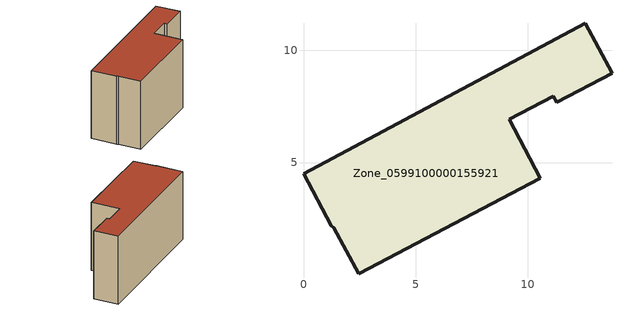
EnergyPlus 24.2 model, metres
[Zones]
Zone_0599100000155921
 floor ground (C_G): 12.56,11.22 13.75,8.99 11.29,7.68 11.14,7.96 9.18,6.92 10.56,4.31 2.47,0.04 1.35,2.1 1.23,2.19 0,4.5 z0
 wall outside (C_F): 13.75,8.99 12.56,11.22 0,4.5 1.23,2.19 1.35,2.1 2.47,0.04 10.56,4.31 9.18,6.92 11.14,7.96 11.29,7.68 13.75,8.99 z0:7.22
 roof outside (C_R): 1.35,2.1 2.47,0.04 10.56,4.31 9.18,6.92 11.14,7.96 11.29,7.68 13.75,8.99 12.56,11.22 0,4.5 1.23,2.19 z7.22
[BUILDING]
Pand.0599100000155921: North Axis=0; Terrain=City; Loads Convergence Tolerance Value=0.04; Temperature Convergence Tolerance Value=0.4; Solar Distribution=FullExterior; Maximum Number of Warmup Days=25; Minimum Number of Warmup Days=1
[Site:Location]
Rotterdam.The.Hague.AP_ZH_NLD Design_Conditions: Latitude=51.96; Longitude=4.45; Time Zone=1; Elevation=-4.5
[SITE:GROUNDTEMPERATURE:BUILDINGSURFACE]
18, 18, 18, 18, 18, 18, 18, 18, 18, 18, 18, 18
[MATERIAL] Thermal Absorptance=0.9; Solar Absorptance=0.7; Visible Absorptance=0.7
Name | Roughness | Thickness | Conductivity | Density | Specific Heat
G.TI.1975-1991 | MediumSmooth | 0.15 | 0.288461 | 540 | 1210
F.TI.1975-1991 | Rough | 0.3 | 0.230769 | 1920 | 840
R.TI.1975-1991 | MediumRough | 0.2 | 0.153846 | 1500 | 1000
[CONSTRUCTION]
C_G: G.TI.1975-1991
C_F: F.TI.1975-1991
C_R: R.TI.1975-1991
[ZONE]
Zone_0599100000155921: Type=1; Multiplier=1; Ceiling Height=Autocalculate; Volume=Autocalculate; Floor Area=autocalculate; Part of Total Floor Area=Yes
[ZONEINFILTRATION:DESIGNFLOWRATE]
Infil_Zone_0599100000155921: Zone or ZoneList or Space or SpaceList=Zone_0599100000155921; Schedule=AlwaysOn; Design Flow Rate Calculation Method=Flow/Area; Flow Rate per Floor Area=0.003; Constant Term Coefficient=1; Temperature Term Coefficient=0; Velocity Term Coefficient=0; Velocity Squared Term Coefficient=0
[HVACTEMPLATE:ZONE:IDEALLOADSAIRSYSTEM]
Zone_0599100000155921: Maximum Heating Supply Air Temperature=50; Minimum Cooling Supply Air Temperature=13; Maximum Heating Supply Air Humidity Ratio=0.0156; Minimum Cooling Supply Air Humidity Ratio=0.0077; Heating Limit=NoLimit; Cooling Limit=NoLimit; Dehumidification Control Type=ConstantSensibleHeatRatio; Cooling Sensible Heat Ratio=0.7; Dehumidification Setpoint=60; Humidification Control Type=None; Humidification Setpoint=30; Outdoor Air Method=None; Outdoor Air Flow Rate per Person=0.00944; Outdoor Air Flow Rate per Zone Floor Area=0; Outdoor Air Flow Rate per Zone=0; Demand Controlled Ventilation Type=None; Outdoor Air Economizer Type=NoEconomizer; Heat Recovery Type=None; Sensible Heat Recovery Effectiveness=0.7; Latent Heat Recovery Effectiveness=0.65
[ZONECONTROL:THERMOSTAT]
ThermostatControl_Zone_0599100000155921: Zone or ZoneList=Zone_0599100000155921; Control Type Schedule=DualSetpointControlType; Control 1=Thermostat_Zone_0599100000155921; Temperature Difference Between Cutout And Setpoint=0
[THERMOSTATSETPOINT:DUALSETPOINT]
Thermostat_Zone_0599100000155921: Heating Setpoint Temperature Schedule=HeatingSetpoint_Zone_0599100000155921; Cooling Setpoint Temperature Schedule=CoolingSetpoint_Zone_0599100000155921
[SCHEDULE:COMPACT]
HeatingSetpoint_Zone_0599100000155921: Through: 12/31, For: AllDays, Until: 24:00, 21
CoolingSetpoint_Zone_0599100000155921: Through: 12/31, For: AllDays, Until: 24:00, 24
DualSetpointControlType: Through: 12/31, For: AllDays, Until: 24:00, 4
AlwaysOn: Through: 12/31, For: AllDays, Until: 24:00, 1
